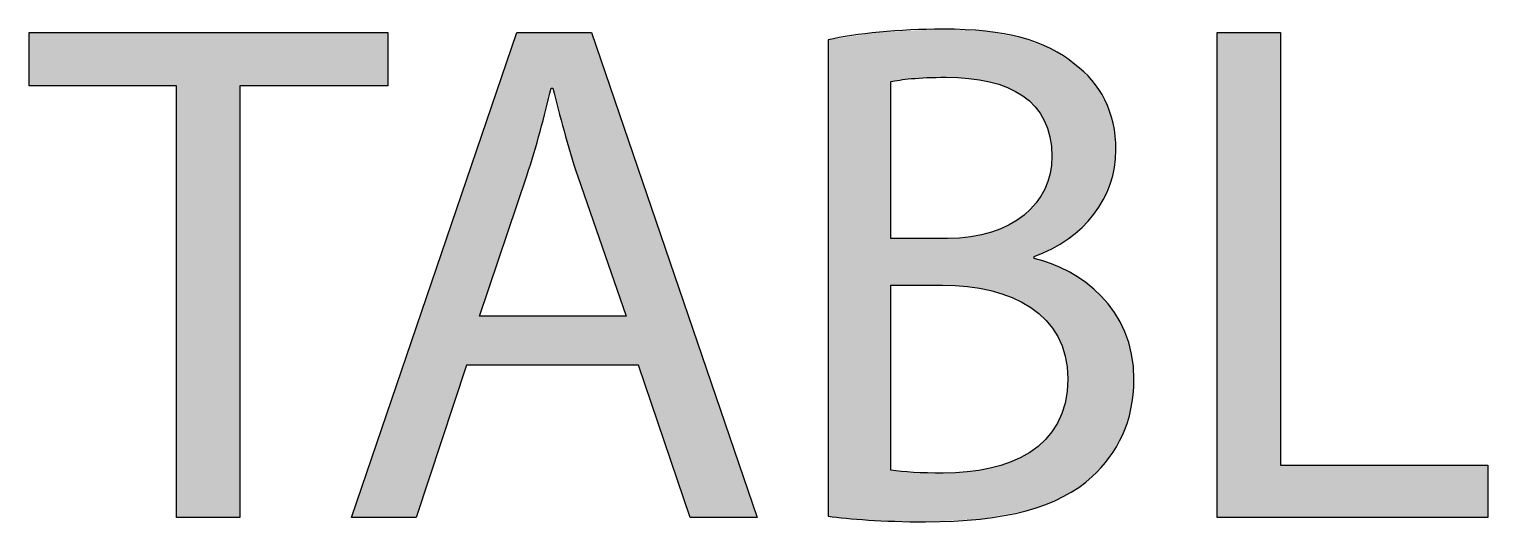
# Model space of a CAD drawing. Extents: x 0 to 360, y -268 to 0.
# Drawn here: x 325.34 to 331.42, y -203.64 to -201.58 of the extents above; entities that cross this region are included whole.
import ezdxf

# ---------------------------------------------------------------- set-up
doc = ezdxf.new("R2010")
doc.units = 0
doc.layers.add('LAYER_1', color=7, linetype='CONTINUOUS')

# ---------------------------------------------------------------- blocks, each defined once
blk = doc.blocks.new('*U237')
at = {"layer": 'LAYER_1', "color": 250}
for points in [[(325.3434, -201.8213), (325.3434, -201.5994), (325.9581, -201.8213)], [(325.9581, -201.8213), (325.3434, -201.5994), (325.9581, -201.5994)], [(326.2219, -201.8213), (326.2219, -201.5994), (326.8393, -201.8213)], [(326.8393, -201.8213), (326.2219, -201.5994), (326.8393, -201.5994)]]:
    blk.add_solid(points, dxfattribs=at)
at = {"layer": 'LAYER_1', "color": 250, "extrusion": (0, 0, -1)}
for points in [[(-325.9581, -203.6203), (-325.9581, -201.5994), (-326.2219, -203.6203)], [(-326.2219, -203.6203), (-325.9581, -201.5994), (-326.2219, -201.5994)]]:
    blk.add_solid(points, dxfattribs=at)
blk = doc.blocks.new('*U238')
at = {"layer": 'LAYER_1', "color": 250}
for points in [[(327.3767, -202.3184), (327.2203, -202.0577), (327.3767, -201.5994)], [(327.5263, -201.8302), (327.5263, -201.5994), (327.5732, -202.0092)], [(327.5732, -202.0092), (327.5732, -201.5994), (327.631, -202.1995)], [(327.631, -202.1995), (327.631, -201.5994), (327.6882, -202.3648)], [(327.6882, -202.3648), (327.6882, -201.5994), (327.8322, -202.7811)], [(327.2203, -202.985), (327.1666, -202.2152), (327.2203, -202.0577)], [(327.8832, -202.985), (327.8832, -202.1707), (328.0988, -203.6203)], [(327.1666, -202.985), (326.9564, -202.8309), (327.1666, -202.2152)], [(326.9564, -203.6203), (326.687, -203.6203), (326.9564, -202.8309)]]:
    blk.add_solid(points, dxfattribs=at)
at = {"layer": 'LAYER_1', "color": 250, "extrusion": (0, 0, -1)}
for points in [[(-327.3767, -202.3184), (-327.3767, -201.5994), (-327.4181, -202.1961)], [(-327.4181, -202.1961), (-327.3767, -201.5994), (-327.4181, -201.5994)], [(-327.4181, -202.1961), (-327.4181, -201.5994), (-327.4737, -202.0111)], [(-327.4737, -202.0111), (-327.4181, -201.5994), (-327.4737, -201.5994)], [(-327.4737, -202.0111), (-327.4737, -201.5994), (-327.5201, -201.8302)], [(-327.5201, -201.8302), (-327.4737, -201.5994), (-327.5201, -201.5994)], [(-327.5201, -201.8302), (-327.5201, -201.5994), (-327.5263, -201.8302)], [(-327.5263, -201.8302), (-327.5201, -201.5994), (-327.5263, -201.5994)], [(-327.5732, -202.0092), (-327.5263, -201.5994), (-327.5732, -201.5994)], [(-327.631, -202.1995), (-327.5732, -201.5994), (-327.631, -201.5994)], [(-327.6882, -202.3648), (-327.631, -201.5994), (-327.6882, -201.5994)], [(-327.8322, -202.7811), (-327.6882, -201.5994), (-327.8322, -202.0214)], [(-327.2203, -202.7811), (-327.2203, -202.0577), (-327.3767, -202.3184)], [(-327.8322, -202.985), (-327.8322, -202.0214), (-327.8832, -202.985)], [(-327.8832, -202.985), (-327.8322, -202.0214), (-327.8832, -202.1707)], [(-328.0988, -203.6203), (-327.8832, -202.1707), (-328.0988, -202.8027)], [(-327.1666, -202.985), (-327.1666, -202.2152), (-327.2203, -202.985)], [(-327.2203, -202.985), (-327.2203, -202.7811), (-327.3767, -202.985)], [(-327.3767, -202.985), (-327.2203, -202.7811), (-327.3767, -202.7811)], [(-327.3767, -202.985), (-327.3767, -202.7811), (-327.4181, -202.985)], [(-327.4181, -202.985), (-327.3767, -202.7811), (-327.4181, -202.7811)], [(-327.4181, -202.985), (-327.4181, -202.7811), (-327.4737, -202.985)], [(-327.4737, -202.985), (-327.4181, -202.7811), (-327.4737, -202.7811)], [(-327.4737, -202.985), (-327.4737, -202.7811), (-327.5201, -202.985)], [(-327.5201, -202.985), (-327.4737, -202.7811), (-327.5201, -202.7811)], [(-327.5201, -202.985), (-327.5201, -202.7811), (-327.5263, -202.985)], [(-327.5263, -202.985), (-327.5201, -202.7811), (-327.5263, -202.7811)], [(-327.5263, -202.985), (-327.5263, -202.7811), (-327.5732, -202.985)], [(-327.5732, -202.985), (-327.5263, -202.7811), (-327.5732, -202.7811)], [(-327.5732, -202.985), (-327.5732, -202.7811), (-327.631, -202.985)], [(-327.631, -202.985), (-327.5732, -202.7811), (-327.631, -202.7811)], [(-327.631, -202.985), (-327.631, -202.7811), (-327.6882, -202.985)], [(-327.6882, -202.985), (-327.631, -202.7811), (-327.6882, -202.7811)], [(-327.6882, -202.985), (-327.6882, -202.7811), (-327.8322, -202.985)], [(-327.8322, -202.985), (-327.6882, -202.7811), (-327.8322, -202.7811)], [(-328.0988, -203.6203), (-328.0988, -202.8027), (-328.3779, -203.6203)], [(-326.9564, -203.6203), (-326.9564, -202.8309), (-327.1666, -202.985)]]:
    blk.add_solid(points, dxfattribs=at)
blk = doc.blocks.new('*U239')
at = {"layer": 'LAYER_1', "color": 250}
for points in [[(329.0222, -201.791), (328.936, -201.595), (329.0222, -201.591)], [(329.0305, -201.7905), (329.0222, -201.591), (329.0305, -201.5906)], [(329.08, -201.7874), (329.0305, -201.5906), (329.08, -201.5883)], [(329.0861, -201.787), (329.08, -201.5883), (329.0861, -201.588)], [(329.1517, -201.7857), (329.0861, -201.588), (329.1517, -201.5849)], [(329.1668, -201.7854), (329.1668, -201.5857), (329.1723, -201.7857)], [(329.1723, -201.7857), (329.1723, -201.5859), (329.2222, -201.7881)], [(329.2222, -201.7881), (329.2222, -201.5883), (329.2543, -201.7897)], [(329.2543, -201.7897), (329.2543, -201.5899), (329.2558, -201.7897)], [(329.2558, -201.7897), (329.2558, -201.5899), (329.2615, -201.79)], [(329.2615, -201.79), (329.2615, -201.5902), (329.2693, -201.7911)], [(329.2693, -201.7911), (329.2693, -201.5906), (329.3054, -201.7958)], [(329.3054, -201.7958), (329.3054, -201.5923), (329.3055, -201.7958)], [(329.3055, -201.7958), (329.3055, -201.5923), (329.3082, -201.7964)], [(329.3082, -201.7964), (329.3082, -201.5924), (329.3138, -201.7975)], [(329.3138, -201.7975), (329.3138, -201.5927), (329.3307, -201.8008)], [(329.3307, -201.8008), (329.3307, -201.5935), (329.3469, -201.8041)], [(328.8423, -203.6309), (328.6749, -201.6297), (328.8423, -201.6043)], [(328.6749, -203.6148), (328.6749, -201.6297), (328.8423, -203.6309)], [(328.8885, -203.6323), (328.8423, -201.6043), (328.8885, -201.5973)], [(328.8423, -203.6309), (328.8423, -201.6043), (328.8885, -203.6323)], [(328.936, -203.6338), (328.8885, -201.5973), (328.936, -201.595)], [(328.8885, -203.6323), (328.8885, -201.5973), (328.936, -203.6338)], [(329.3469, -201.8041), (329.3469, -201.5964), (329.3494, -201.8048)], [(329.3494, -201.8048), (329.3494, -201.5969), (329.3532, -201.8058)], [(329.3532, -201.8058), (329.3532, -201.5975), (329.3554, -201.8064)], [(329.3554, -201.8064), (329.3554, -201.5979), (329.3859, -201.8148)], [(329.3859, -201.8148), (329.3859, -201.6034), (329.3941, -201.8178)], [(329.3941, -201.8178), (329.3941, -201.6049), (329.3944, -201.8179)], [(329.3944, -201.8179), (329.3944, -201.6049), (329.3987, -201.8195)], [(329.3987, -201.8195), (329.3987, -201.6057), (329.4221, -201.8281)], [(329.4221, -201.8281), (329.4221, -201.6099), (329.4298, -201.8318)], [(329.4298, -201.8318), (329.4298, -201.6112), (329.4373, -201.8353)], [(329.4373, -201.8353), (329.4373, -201.6126), (329.4417, -201.8375)], [(329.4417, -201.8375), (329.4417, -201.6134), (329.4555, -201.844)], [(329.4555, -201.844), (329.4555, -201.6158), (329.4625, -201.8483)], [(329.4625, -201.8483), (329.4625, -201.6171), (329.4776, -201.8575)], [(329.4776, -201.8575), (329.4776, -201.6198), (329.4793, -201.8586)], [(329.4793, -201.8586), (329.4793, -201.6201), (329.482, -201.8602)], [(329.482, -201.8602), (329.482, -201.6211), (329.4859, -201.8626)], [(329.4859, -201.8626), (329.4859, -201.6225), (329.492, -201.8674)], [(329.492, -201.8674), (329.492, -201.6248), (329.4994, -201.8732)], [(329.4994, -201.8732), (329.4994, -201.6276), (329.5133, -201.884)], [(329.5133, -201.884), (329.5133, -201.6327), (329.5151, -201.8858)], [(329.5151, -201.8858), (329.5151, -201.6334), (329.5184, -201.8891)], [(329.5184, -201.8891), (329.5184, -201.6346), (329.5192, -201.8899)], [(329.5192, -201.8899), (329.5192, -201.6349), (329.5327, -201.9034)], [(329.5327, -201.9034), (329.5327, -201.6399), (329.5374, -201.9081)], [(329.5374, -201.9081), (329.5374, -201.6417), (329.5415, -201.9135)], [(329.5415, -201.9135), (329.5415, -201.6432), (329.5495, -201.9238)], [(329.5495, -201.9238), (329.5495, -201.6462), (329.553, -201.9285)], [(329.553, -201.9285), (329.553, -201.6475), (329.5581, -201.9351)], [(329.5581, -201.9351), (329.5581, -201.6494), (329.5612, -201.9405)], [(329.5612, -201.9405), (329.5612, -201.6506), (329.5754, -201.9651)], [(329.5754, -201.9651), (329.5754, -201.6558), (329.5775, -201.9702)], [(329.5775, -201.9702), (329.5775, -201.6566), (329.5803, -201.9769)], [(329.5803, -201.9769), (329.5803, -201.6577), (329.5815, -201.9798)], [(329.5815, -201.9798), (329.5815, -201.6581), (329.5832, -201.984)], [(329.5832, -201.984), (329.5832, -201.6588), (329.5891, -201.998)], [(329.5891, -201.998), (329.5891, -201.6609), (329.5904, -202.0027)], [(329.5904, -202.0027), (329.5904, -201.6614), (329.599, -202.034)], [(329.599, -202.034), (329.599, -201.6646), (329.5996, -202.038)], [(329.5996, -202.038), (329.5996, -201.6649), (329.602, -202.0535)], [(329.602, -202.0535), (329.602, -201.6657), (329.6051, -202.0732)], [(329.6051, -202.0732), (329.6051, -201.6677), (329.6052, -202.0765)], [(329.6052, -202.0765), (329.6052, -201.6678), (329.6056, -202.0843)], [(329.6056, -202.0843), (329.6056, -201.6681), (329.6071, -202.1155)], [(329.6071, -202.5), (329.6056, -202.1442), (329.6071, -202.1155)], [(329.599, -202.5035), (329.5904, -202.2194), (329.599, -202.1883)], [(329.5996, -202.5033), (329.599, -202.1883), (329.5996, -202.1862)], [(329.602, -202.5022), (329.5996, -202.1862), (329.602, -202.1712)], [(329.6051, -202.5009), (329.602, -202.1712), (329.6051, -202.1524)], [(329.6052, -202.5008), (329.6051, -202.1524), (329.6052, -202.1515)], [(329.6056, -202.5007), (329.6052, -202.1515), (329.6056, -202.1442)], [(329.5754, -202.5138), (329.5612, -202.2812), (329.5754, -202.255)], [(329.5775, -202.5128), (329.5754, -202.255), (329.5775, -202.2511)], [(329.5803, -202.5116), (329.5775, -202.2511), (329.5803, -202.2443)], [(329.5815, -202.5111), (329.5803, -202.2443), (329.5815, -202.2413)], [(329.5832, -202.5104), (329.5815, -202.2413), (329.5832, -202.237)], [(329.5891, -202.5078), (329.5832, -202.237), (329.5891, -202.2226)], [(329.5904, -202.5073), (329.5891, -202.2226), (329.5904, -202.2194)], [(329.5327, -202.755), (329.5192, -202.3346), (329.5327, -202.3193)], [(329.5374, -202.5303), (329.5327, -202.3193), (329.5374, -202.314)], [(329.5415, -202.5285), (329.5374, -202.314), (329.5415, -202.3093)], [(329.5495, -202.5251), (329.5415, -202.3093), (329.5495, -202.2979)], [(329.553, -202.5235), (329.5495, -202.2979), (329.553, -202.2929)], [(329.5581, -202.5213), (329.553, -202.2929), (329.5581, -202.2855)], [(329.5612, -202.5199), (329.5581, -202.2855), (329.5612, -202.2812)], [(329.4625, -202.7135), (329.4555, -202.3853), (329.4625, -202.3812)], [(329.4776, -202.7207), (329.4625, -202.3812), (329.4776, -202.3701)], [(329.4625, -202.7135), (329.4625, -202.3812), (329.4776, -202.7207)], [(329.4793, -202.7214), (329.4776, -202.3701), (329.4793, -202.3689)], [(329.4776, -202.7207), (329.4776, -202.3701), (329.4793, -202.7214)], [(329.482, -202.7227), (329.4793, -202.3689), (329.482, -202.3669)], [(329.4793, -202.7214), (329.4793, -202.3689), (329.482, -202.7227)], [(329.4859, -202.7251), (329.482, -202.3669), (329.4859, -202.364)], [(329.482, -202.7227), (329.482, -202.3669), (329.4859, -202.7251)], [(329.492, -202.7287), (329.4859, -202.364), (329.492, -202.3595)], [(329.4859, -202.7251), (329.4859, -202.364), (329.492, -202.7287)], [(329.4994, -202.7331), (329.492, -202.3595), (329.4994, -202.3527)], [(329.492, -202.7287), (329.492, -202.3595), (329.4994, -202.7331)], [(329.5133, -202.7414), (329.4994, -202.3527), (329.5133, -202.3401)], [(329.4994, -202.7331), (329.4994, -202.3527), (329.5133, -202.7414)], [(329.5151, -202.7425), (329.5133, -202.3401), (329.5151, -202.3385)], [(329.5133, -202.7414), (329.5133, -202.3401), (329.5151, -202.7425)], [(329.5184, -202.7444), (329.5151, -202.3385), (329.5184, -202.3355)], [(329.5151, -202.7425), (329.5151, -202.3385), (329.5184, -202.7444)], [(329.5192, -202.7449), (329.5184, -202.3355), (329.5192, -202.3346)], [(329.5184, -202.7444), (329.5184, -202.3355), (329.5192, -202.7449)], [(329.5192, -202.7449), (329.5192, -202.3346), (329.5327, -202.755)], [(329.3054, -202.6648), (329.2693, -202.4506), (329.3054, -202.4439)], [(329.3054, -202.6648), (329.3054, -202.4439), (329.3055, -202.6648)], [(329.3055, -202.6648), (329.3054, -202.4439), (329.3055, -202.4439)], [(329.3082, -202.6654), (329.3055, -202.4439), (329.3082, -202.4434)], [(329.3055, -202.6648), (329.3055, -202.4439), (329.3082, -202.6654)], [(329.3138, -202.6666), (329.3082, -202.4434), (329.3138, -202.4424)], [(329.3082, -202.6654), (329.3082, -202.4434), (329.3138, -202.6666)], [(329.3307, -202.6701), (329.3138, -202.4424), (329.3307, -202.4379)], [(329.3138, -202.6666), (329.3138, -202.4424), (329.3307, -202.6701)], [(329.3469, -202.6735), (329.3307, -202.4379), (329.3469, -202.4335)], [(329.3307, -202.6701), (329.3307, -202.4379), (329.3469, -202.6735)], [(329.3494, -202.674), (329.3469, -202.4335), (329.3494, -202.4329)], [(329.3469, -202.6735), (329.3469, -202.4335), (329.3494, -202.674)], [(329.3532, -202.6748), (329.3494, -202.4329), (329.3532, -202.4318)], [(329.3494, -202.674), (329.3494, -202.4329), (329.3532, -202.6748)], [(329.3554, -202.6754), (329.3532, -202.4318), (329.3554, -202.4313)], [(329.3532, -202.6748), (329.3532, -202.4318), (329.3554, -202.6754)], [(329.3859, -202.6841), (329.3554, -202.4313), (329.3859, -202.4202)], [(329.3554, -202.6754), (329.3554, -202.4313), (329.3859, -202.6841)], [(329.3941, -202.6864), (329.3859, -202.4202), (329.3941, -202.4172)], [(329.3859, -202.6841), (329.3859, -202.4202), (329.3941, -202.6864)], [(329.3944, -202.6865), (329.3941, -202.4172), (329.3944, -202.4171)], [(329.3941, -202.6864), (329.3941, -202.4172), (329.3944, -202.6865)], [(329.3987, -202.6877), (329.3944, -202.4171), (329.3987, -202.4151)], [(329.3944, -202.6865), (329.3944, -202.4171), (329.3987, -202.6877)], [(329.4221, -202.6964), (329.3987, -202.4151), (329.4221, -202.4041)], [(329.3987, -202.6877), (329.3987, -202.4151), (329.4221, -202.6964)], [(329.4298, -202.6992), (329.4221, -202.4041), (329.4298, -202.4005)], [(329.4221, -202.6964), (329.4221, -202.4041), (329.4298, -202.6992)], [(329.4373, -202.702), (329.4298, -202.4005), (329.4373, -202.3961)], [(329.4298, -202.6992), (329.4298, -202.4005), (329.4373, -202.702)], [(329.4417, -202.7037), (329.4373, -202.3961), (329.4417, -202.3935)], [(329.4373, -202.702), (329.4373, -202.3961), (329.4417, -202.7037)], [(329.4555, -202.7102), (329.4417, -202.3935), (329.4555, -202.3853)], [(329.4417, -202.7037), (329.4417, -202.3935), (329.4555, -202.7102)], [(329.4555, -202.7102), (329.4555, -202.3853), (329.4625, -202.7135)], [(329.1517, -202.6522), (329.1517, -202.4572), (329.1544, -202.6524)], [(329.1544, -202.6524), (329.1544, -202.4572), (329.1668, -202.653)], [(329.1668, -202.653), (329.1668, -202.4572), (329.1723, -202.6533)], [(329.2222, -202.656), (329.1723, -202.4572), (329.2222, -202.4555)], [(329.1723, -202.6533), (329.1723, -202.4572), (329.2222, -202.656)], [(329.2543, -202.6577), (329.2222, -202.4555), (329.2543, -202.4521)], [(329.2222, -202.656), (329.2222, -202.4555), (329.2543, -202.6577)], [(329.2558, -202.6578), (329.2543, -202.4521), (329.2558, -202.452)], [(329.2543, -202.6577), (329.2543, -202.4521), (329.2558, -202.6578)], [(329.2615, -202.6586), (329.2558, -202.452), (329.2615, -202.4514)], [(329.2558, -202.6578), (329.2558, -202.452), (329.2615, -202.6586)], [(329.2693, -202.6597), (329.2615, -202.4514), (329.2693, -202.4506)], [(329.2615, -202.6586), (329.2615, -202.4514), (329.2693, -202.6597)], [(329.2693, -202.6597), (329.2693, -202.4506), (329.3054, -202.6648)], [(329.5327, -202.755), (329.5327, -202.5413), (329.5374, -202.7586)], [(329.5374, -202.7586), (329.5374, -202.5427), (329.5415, -202.7616)], [(329.5415, -202.7616), (329.5415, -202.544), (329.5495, -202.7676)], [(329.5495, -202.7676), (329.5495, -202.5464), (329.553, -202.7703)], [(329.553, -202.7703), (329.553, -202.5475), (329.5581, -202.7751)], [(329.5581, -202.7751), (329.5581, -202.549), (329.5612, -202.7781)], [(329.5612, -202.7781), (329.5612, -202.55), (329.5754, -202.7915)], [(329.5754, -202.7915), (329.5754, -202.5543), (329.5775, -202.7935)], [(329.5775, -202.7935), (329.5775, -202.555), (329.5803, -202.7961)], [(329.5803, -202.7961), (329.5803, -202.5558), (329.5815, -202.7973)], [(329.5815, -202.7973), (329.5815, -202.5562), (329.5832, -202.7989)], [(329.5832, -202.7989), (329.5832, -202.5567), (329.5891, -202.806)], [(329.5891, -202.806), (329.5891, -202.5585), (329.5904, -202.8075)], [(329.5904, -202.8075), (329.5904, -202.5589), (329.599, -202.818)], [(329.599, -202.818), (329.599, -202.5615), (329.5996, -202.8188)], [(329.5996, -202.8188), (329.5996, -202.5617), (329.602, -202.8217)], [(329.602, -202.8217), (329.602, -202.5624), (329.6051, -202.8254)], [(329.6051, -202.8254), (329.6051, -202.5633), (329.6052, -202.8256)], [(329.6052, -202.8256), (329.6052, -202.5634), (329.6056, -202.826)], [(329.6056, -202.826), (329.6056, -202.5635), (329.6071, -202.8278)], [(329.6071, -202.8278), (329.6071, -202.5642), (329.6073, -202.8281)], [(329.6073, -202.8281), (329.6073, -202.5643), (329.6075, -202.8283)], [(329.6075, -202.8283), (329.6075, -202.5644), (329.6096, -202.8309)], [(329.6096, -202.8309), (329.6096, -202.5653), (329.6302, -202.8636)], [(329.6302, -202.8636), (329.6302, -202.5747), (329.6318, -202.8662)], [(329.6318, -202.8662), (329.6318, -202.5754), (329.6485, -202.9028)], [(329.6485, -202.9028), (329.6485, -202.583), (329.6495, -202.9049)], [(329.6495, -202.9049), (329.6495, -202.5835), (329.6548, -202.922)], [(329.6548, -202.922), (329.6548, -202.5859), (329.662, -202.9456)], [(329.662, -202.9456), (329.662, -202.5892), (329.6625, -202.9471)], [(329.6625, -202.9471), (329.6625, -202.5894), (329.6704, -202.9921)], [(329.6704, -202.9921), (329.6704, -202.593), (329.6705, -202.9929)], [(329.6705, -202.9929), (329.6705, -202.593), (329.6732, -203.0422)], [(329.6732, -203.5222), (329.6705, -203.0926), (329.6732, -203.0422)], [(329.6704, -203.5239), (329.6625, -203.1406), (329.6704, -203.095)], [(329.6705, -203.5238), (329.6704, -203.095), (329.6705, -203.0926)], [(329.6548, -203.5333), (329.6495, -203.1842), (329.6548, -203.167)], [(329.662, -203.5289), (329.6548, -203.167), (329.662, -203.1434)], [(329.6625, -203.5286), (329.662, -203.1434), (329.6625, -203.1406)], [(329.6302, -203.5442), (329.6096, -203.2598), (329.6302, -203.2274)], [(329.6318, -203.5435), (329.6302, -203.2274), (329.6318, -203.2239)], [(329.6485, -203.5361), (329.6318, -203.2239), (329.6485, -203.1875)], [(329.6495, -203.5356), (329.6485, -203.1875), (329.6495, -203.1842)], [(329.5803, -203.5662), (329.5775, -203.298), (329.5803, -203.2955)], [(329.5815, -203.5658), (329.5803, -203.2955), (329.5815, -203.294)], [(329.5832, -203.565), (329.5815, -203.294), (329.5832, -203.292)], [(329.5891, -203.5624), (329.5832, -203.292), (329.5891, -203.285)], [(329.5904, -203.5619), (329.5891, -203.285), (329.5904, -203.2835)], [(329.599, -203.558), (329.5904, -203.2835), (329.599, -203.2732)], [(329.5996, -203.5578), (329.599, -203.2732), (329.5996, -203.2725)], [(329.602, -203.5567), (329.5996, -203.2725), (329.602, -203.2697)], [(329.6051, -203.5553), (329.602, -203.2697), (329.6051, -203.2661)], [(329.6052, -203.5553), (329.6051, -203.2661), (329.6052, -203.2659)], [(329.6056, -203.5551), (329.6052, -203.2659), (329.6056, -203.2654)], [(329.6071, -203.5544), (329.6056, -203.2654), (329.6071, -203.2636)], [(329.6073, -203.5543), (329.6071, -203.2636), (329.6073, -203.2634)], [(329.6075, -203.5543), (329.6073, -203.2634), (329.6075, -203.2631)], [(329.6096, -203.5533), (329.6075, -203.2631), (329.6096, -203.2598)], [(329.4994, -203.5921), (329.492, -203.3618), (329.4994, -203.3576)], [(329.5133, -203.5877), (329.4994, -203.3576), (329.5133, -203.3497)], [(329.5151, -203.5871), (329.5133, -203.3497), (329.5151, -203.3487)], [(329.5184, -203.5861), (329.5151, -203.3487), (329.5184, -203.3463)], [(329.5192, -203.5858), (329.5184, -203.3463), (329.5192, -203.3457)], [(329.5327, -203.5815), (329.5192, -203.3457), (329.5327, -203.336)], [(329.5374, -203.58), (329.5327, -203.336), (329.5374, -203.3326)], [(329.5415, -203.5786), (329.5374, -203.3326), (329.5415, -203.3296)], [(329.5495, -203.5761), (329.5415, -203.3296), (329.5495, -203.3239)], [(329.553, -203.5749), (329.5495, -203.3239), (329.553, -203.3206)], [(329.5581, -203.5733), (329.553, -203.3206), (329.5581, -203.3159)], [(329.5612, -203.5723), (329.5581, -203.3159), (329.5612, -203.313)], [(329.5754, -203.5677), (329.5612, -203.313), (329.5754, -203.3)], [(329.5775, -203.5671), (329.5754, -203.3), (329.5775, -203.298)], [(329.3307, -203.6228), (329.3138, -203.4206), (329.3307, -203.4179)], [(329.3469, -203.6198), (329.3307, -203.4179), (329.3469, -203.4153)], [(329.3494, -203.6194), (329.3469, -203.4153), (329.3494, -203.4149)], [(329.3532, -203.6187), (329.3494, -203.4149), (329.3532, -203.4139)], [(329.3554, -203.6183), (329.3532, -203.4139), (329.3554, -203.4133)], [(329.3859, -203.6127), (329.3554, -203.4133), (329.3859, -203.4052)], [(329.3941, -203.6113), (329.3859, -203.4052), (329.3941, -203.4031)], [(329.3944, -203.6112), (329.3941, -203.4031), (329.3944, -203.403)], [(329.3987, -203.6104), (329.3944, -203.403), (329.3987, -203.4015)], [(329.4221, -203.6062), (329.3987, -203.4015), (329.4221, -203.3934)], [(329.4298, -203.6048), (329.4221, -203.3934), (329.4298, -203.3907)], [(329.4373, -203.6034), (329.4298, -203.3907), (329.4373, -203.3881)], [(329.4417, -203.6026), (329.4373, -203.3881), (329.4417, -203.3861)], [(329.4555, -203.6001), (329.4417, -203.3861), (329.4555, -203.3799)], [(329.4625, -203.5988), (329.4555, -203.3799), (329.4625, -203.3768)], [(329.4776, -203.5961), (329.4625, -203.3768), (329.4776, -203.37)], [(329.4793, -203.5958), (329.4776, -203.37), (329.4793, -203.3691)], [(329.482, -203.5953), (329.4793, -203.3691), (329.482, -203.3675)], [(329.4859, -203.5946), (329.482, -203.3675), (329.4859, -203.3653)], [(329.492, -203.5935), (329.4859, -203.3653), (329.492, -203.3618)], [(328.936, -203.6338), (328.936, -203.4226), (329.0222, -203.6364)], [(329.0222, -203.6364), (329.0222, -203.4313), (329.0305, -203.6367)], [(329.0305, -203.6367), (329.0305, -203.4321), (329.08, -203.6382)], [(329.1668, -203.6339), (329.1544, -203.435), (329.1668, -203.4344)], [(329.1723, -203.6336), (329.1668, -203.4344), (329.1723, -203.4341)], [(329.2222, -203.6311), (329.1723, -203.4341), (329.2222, -203.4317)], [(329.2543, -203.6295), (329.2222, -203.4317), (329.2543, -203.4301)], [(329.2558, -203.6295), (329.2543, -203.4301), (329.2558, -203.4299)], [(329.2615, -203.6292), (329.2558, -203.4299), (329.2615, -203.429)], [(329.2693, -203.6288), (329.2615, -203.429), (329.2693, -203.4277)], [(329.3054, -203.627), (329.2693, -203.4277), (329.3054, -203.4219)], [(329.3055, -203.627), (329.3054, -203.4219), (329.3055, -203.4219)], [(329.3082, -203.6268), (329.3055, -203.4219), (329.3082, -203.4215)], [(329.3138, -203.6258), (329.3082, -203.4215), (329.3138, -203.4206)]]:
    blk.add_solid(points, dxfattribs=at)
at = {"layer": 'LAYER_1', "color": 250, "extrusion": (0, 0, -1)}
for points in [[(-329.0222, -201.791), (-329.0222, -201.591), (-329.0305, -201.7905)], [(-329.0305, -201.7905), (-329.0305, -201.5906), (-329.08, -201.7874)], [(-329.08, -201.7874), (-329.08, -201.5883), (-329.0861, -201.787)], [(-329.0861, -201.787), (-329.0861, -201.588), (-329.1517, -201.7857)], [(-329.1517, -201.7857), (-329.1517, -201.5849), (-329.1544, -201.7857)], [(-329.1544, -201.7857), (-329.1517, -201.5849), (-329.1544, -201.5851)], [(-329.1544, -201.7857), (-329.1544, -201.5851), (-329.1668, -201.7854)], [(-329.1668, -201.7854), (-329.1544, -201.5851), (-329.1668, -201.5857)], [(-329.1723, -201.7857), (-329.1668, -201.5857), (-329.1723, -201.5859)], [(-329.2222, -201.7881), (-329.1723, -201.5859), (-329.2222, -201.5883)], [(-329.2543, -201.7897), (-329.2222, -201.5883), (-329.2543, -201.5899)], [(-329.2558, -201.7897), (-329.2543, -201.5899), (-329.2558, -201.5899)], [(-329.2615, -201.79), (-329.2558, -201.5899), (-329.2615, -201.5902)], [(-329.2693, -201.7911), (-329.2615, -201.5902), (-329.2693, -201.5906)], [(-329.3054, -201.7958), (-329.2693, -201.5906), (-329.3054, -201.5923)], [(-329.3055, -201.7958), (-329.3054, -201.5923), (-329.3055, -201.5923)], [(-329.3082, -201.7964), (-329.3055, -201.5923), (-329.3082, -201.5924)], [(-329.3138, -201.7975), (-329.3082, -201.5924), (-329.3138, -201.5927)], [(-329.3307, -201.8008), (-329.3138, -201.5927), (-329.3307, -201.5935)], [(-329.3469, -201.8041), (-329.3307, -201.5935), (-329.3469, -201.5964)], [(-328.936, -201.8034), (-328.936, -201.595), (-329.0222, -201.791)], [(-329.3494, -201.8048), (-329.3469, -201.5964), (-329.3494, -201.5969)], [(-329.3532, -201.8058), (-329.3494, -201.5969), (-329.3532, -201.5975)], [(-329.3554, -201.8064), (-329.3532, -201.5975), (-329.3554, -201.5979)], [(-329.3859, -201.8148), (-329.3554, -201.5979), (-329.3859, -201.6034)], [(-329.3941, -201.8178), (-329.3859, -201.6034), (-329.3941, -201.6049)], [(-329.3944, -201.8179), (-329.3941, -201.6049), (-329.3944, -201.6049)], [(-329.3987, -201.8195), (-329.3944, -201.6049), (-329.3987, -201.6057)], [(-329.4221, -201.8281), (-329.3987, -201.6057), (-329.4221, -201.6099)], [(-329.4298, -201.8318), (-329.4221, -201.6099), (-329.4298, -201.6112)], [(-329.4373, -201.8353), (-329.4298, -201.6112), (-329.4373, -201.6126)], [(-329.4417, -201.8375), (-329.4373, -201.6126), (-329.4417, -201.6134)], [(-329.4555, -201.844), (-329.4417, -201.6134), (-329.4555, -201.6158)], [(-329.4625, -201.8483), (-329.4555, -201.6158), (-329.4625, -201.6171)], [(-329.4776, -201.8575), (-329.4625, -201.6171), (-329.4776, -201.6198)], [(-329.4793, -201.8586), (-329.4776, -201.6198), (-329.4793, -201.6201)], [(-329.482, -201.8602), (-329.4793, -201.6201), (-329.482, -201.6211)], [(-329.4859, -201.8626), (-329.482, -201.6211), (-329.4859, -201.6225)], [(-329.492, -201.8674), (-329.4859, -201.6225), (-329.492, -201.6248)], [(-329.4994, -201.8732), (-329.492, -201.6248), (-329.4994, -201.6276)], [(-329.5133, -201.884), (-329.4994, -201.6276), (-329.5133, -201.6327)], [(-329.5151, -201.8858), (-329.5133, -201.6327), (-329.5151, -201.6334)], [(-329.5184, -201.8891), (-329.5151, -201.6334), (-329.5184, -201.6346)], [(-329.5192, -201.8899), (-329.5184, -201.6346), (-329.5192, -201.6349)], [(-329.5327, -201.9034), (-329.5192, -201.6349), (-329.5327, -201.6399)], [(-329.5374, -201.9081), (-329.5327, -201.6399), (-329.5374, -201.6417)], [(-329.5415, -201.9135), (-329.5374, -201.6417), (-329.5415, -201.6432)], [(-329.5495, -201.9238), (-329.5415, -201.6432), (-329.5495, -201.6462)], [(-329.553, -201.9285), (-329.5495, -201.6462), (-329.553, -201.6475)], [(-329.5581, -201.9351), (-329.553, -201.6475), (-329.5581, -201.6494)], [(-329.5612, -201.9405), (-329.5581, -201.6494), (-329.5612, -201.6506)], [(-329.5754, -201.9651), (-329.5612, -201.6506), (-329.5754, -201.6558)], [(-329.5775, -201.9702), (-329.5754, -201.6558), (-329.5775, -201.6566)], [(-329.5803, -201.9769), (-329.5775, -201.6566), (-329.5803, -201.6577)], [(-329.5815, -201.9798), (-329.5803, -201.6577), (-329.5815, -201.6581)], [(-329.5832, -201.984), (-329.5815, -201.6581), (-329.5832, -201.6588)], [(-329.5891, -201.998), (-329.5832, -201.6588), (-329.5891, -201.6609)], [(-329.5904, -202.0027), (-329.5891, -201.6609), (-329.5904, -201.6614)], [(-329.599, -202.034), (-329.5904, -201.6614), (-329.599, -201.6646)], [(-329.5996, -202.038), (-329.599, -201.6646), (-329.5996, -201.6649)], [(-329.602, -202.0535), (-329.5996, -201.6649), (-329.602, -201.6657)], [(-329.6051, -202.0732), (-329.602, -201.6657), (-329.6051, -201.6677)], [(-329.6052, -202.0765), (-329.6051, -201.6677), (-329.6052, -201.6678)], [(-329.6056, -202.0843), (-329.6052, -201.6678), (-329.6056, -201.6681)], [(-329.6071, -202.1155), (-329.6056, -201.6681), (-329.6071, -201.669)], [(-329.6071, -202.5), (-329.6071, -201.669), (-329.6073, -202.4999)], [(-329.6073, -202.4999), (-329.6071, -201.669), (-329.6073, -201.6692)], [(-329.6073, -202.4999), (-329.6073, -201.6692), (-329.6075, -202.4998)], [(-329.6075, -202.4998), (-329.6073, -201.6692), (-329.6075, -201.6693)], [(-329.6075, -202.4998), (-329.6075, -201.6693), (-329.6096, -202.4986)], [(-329.6096, -202.4986), (-329.6075, -201.6693), (-329.6096, -201.6707)], [(-329.6096, -202.4986), (-329.6096, -201.6707), (-329.6302, -202.4861)], [(-329.6302, -202.4861), (-329.6096, -201.6707), (-329.6302, -201.684)], [(-329.6302, -202.4861), (-329.6302, -201.684), (-329.6318, -202.4851)], [(-329.6318, -202.4851), (-329.6302, -201.684), (-329.6318, -201.6851)], [(-329.6318, -202.4851), (-329.6318, -201.6851), (-329.6485, -202.4749)], [(-329.6485, -202.4749), (-329.6318, -201.6851), (-329.6485, -201.6959)], [(-329.6485, -202.4749), (-329.6485, -201.6959), (-329.6495, -202.4743)], [(-329.6495, -202.4743), (-329.6485, -201.6959), (-329.6495, -201.6966)], [(-329.6495, -202.4743), (-329.6495, -201.6966), (-329.6548, -202.4711)], [(-329.6548, -202.4711), (-329.6495, -201.6966), (-329.6548, -201.7)], [(-329.6548, -202.4711), (-329.6548, -201.7), (-329.662, -202.4667)], [(-329.662, -202.4667), (-329.6548, -201.7), (-329.662, -201.7047)], [(-329.662, -202.4667), (-329.662, -201.7047), (-329.6625, -202.4664)], [(-329.6625, -202.4664), (-329.662, -201.7047), (-329.6625, -201.705)], [(-329.6625, -202.4664), (-329.6625, -201.705), (-329.6704, -202.4616)], [(-329.6704, -202.4616), (-329.6625, -201.705), (-329.6704, -201.7102)], [(-329.6704, -202.4616), (-329.6704, -201.7102), (-329.6705, -202.4615)], [(-329.6705, -202.4615), (-329.6704, -201.7102), (-329.6705, -201.7102)], [(-329.6705, -202.4615), (-329.6705, -201.7102), (-329.6732, -202.4599)], [(-329.6732, -202.4599), (-329.6705, -201.7102), (-329.6732, -201.712)], [(-329.6732, -202.4599), (-329.6732, -201.712), (-329.6745, -202.4591)], [(-329.6745, -202.4591), (-329.6732, -201.712), (-329.6745, -201.7128)], [(-329.6745, -202.4591), (-329.6745, -201.7128), (-329.6786, -202.4557)], [(-329.6786, -202.4557), (-329.6745, -201.7128), (-329.6786, -201.7155)], [(-329.6786, -202.4557), (-329.6786, -201.7155), (-329.7036, -202.4352)], [(-329.7036, -202.4352), (-329.6786, -201.7155), (-329.7036, -201.7317)], [(-329.7036, -202.4352), (-329.7036, -201.7317), (-329.7193, -202.4222)], [(-329.7193, -202.4222), (-329.7036, -201.7317), (-329.7193, -201.7464)], [(-329.7193, -202.4222), (-329.7193, -201.7464), (-329.7329, -202.4111)], [(-329.7329, -202.4111), (-329.7193, -201.7464), (-329.7329, -201.7591)], [(-329.7329, -202.4111), (-329.7329, -201.7591), (-329.7488, -202.3935)], [(-329.7488, -202.3935), (-329.7329, -201.7591), (-329.7488, -201.7739)], [(-329.7488, -202.3935), (-329.7488, -201.7739), (-329.7744, -202.365)], [(-329.7744, -202.365), (-329.7488, -201.7739), (-329.7744, -201.7979)], [(-329.7744, -202.365), (-329.7744, -201.7979), (-329.7752, -202.3641)], [(-329.7752, -202.3641), (-329.7744, -201.7979), (-329.7752, -201.7991)], [(-329.7752, -202.3641), (-329.7752, -201.7991), (-329.7821, -202.3565)], [(-329.7821, -202.3565), (-329.7752, -201.7991), (-329.7821, -201.8096)], [(-329.7821, -202.3565), (-329.7821, -201.8096), (-329.8129, -202.3093)], [(-329.8129, -202.3093), (-329.7821, -201.8096), (-329.8129, -201.8564)], [(-329.8129, -202.3093), (-329.8129, -201.8564), (-329.8215, -202.2961)], [(-329.8215, -202.2961), (-329.8129, -201.8564), (-329.8215, -201.8694)], [(-329.8215, -202.2961), (-329.8215, -201.8694), (-329.8283, -202.2809)], [(-329.8283, -202.2809), (-329.8215, -201.8694), (-329.8283, -201.8797)], [(-329.8283, -202.2809), (-329.8283, -201.8797), (-329.8466, -202.2395)], [(-329.8466, -202.2395), (-329.8283, -201.8797), (-329.8466, -201.9318)], [(-329.8466, -202.2395), (-329.8466, -201.9318), (-329.8505, -202.2308)], [(-329.8505, -202.2308), (-329.8466, -201.9318), (-329.8505, -201.9427)], [(-329.8505, -202.2308), (-329.8505, -201.9427), (-329.8625, -202.1842)], [(-329.8625, -202.1842), (-329.8505, -201.9427), (-329.8625, -201.9766)], [(-329.8625, -202.1842), (-329.8625, -201.9766), (-329.8682, -202.1621)], [(-329.8682, -202.1621), (-329.8625, -201.9766), (-329.8682, -202.0298)], [(-329.8682, -202.1621), (-329.8682, -202.0298), (-329.8683, -202.1614)], [(-329.8683, -202.1614), (-329.8682, -202.0298), (-329.8683, -202.0316)], [(-329.8683, -202.1614), (-329.8683, -202.0316), (-329.8744, -202.0886)], [(-329.599, -202.5035), (-329.599, -202.1883), (-329.5996, -202.5033)], [(-329.5996, -202.5033), (-329.5996, -202.1862), (-329.602, -202.5022)], [(-329.602, -202.5022), (-329.602, -202.1712), (-329.6051, -202.5009)], [(-329.6051, -202.5009), (-329.6051, -202.1524), (-329.6052, -202.5008)], [(-329.6052, -202.5008), (-329.6052, -202.1515), (-329.6056, -202.5007)], [(-329.6056, -202.5007), (-329.6056, -202.1442), (-329.6071, -202.5)], [(-329.5754, -202.5138), (-329.5754, -202.255), (-329.5775, -202.5128)], [(-329.5775, -202.5128), (-329.5775, -202.2511), (-329.5803, -202.5116)], [(-329.5803, -202.5116), (-329.5803, -202.2443), (-329.5815, -202.5111)], [(-329.5815, -202.5111), (-329.5815, -202.2413), (-329.5832, -202.5104)], [(-329.5832, -202.5104), (-329.5832, -202.237), (-329.5891, -202.5078)], [(-329.5891, -202.5078), (-329.5891, -202.2226), (-329.5904, -202.5073)], [(-329.5904, -202.5073), (-329.5904, -202.2194), (-329.599, -202.5035)], [(-329.5327, -202.5323), (-329.5327, -202.3193), (-329.5374, -202.5303)], [(-329.5374, -202.5303), (-329.5374, -202.314), (-329.5415, -202.5285)], [(-329.5415, -202.5285), (-329.5415, -202.3093), (-329.5495, -202.5251)], [(-329.5495, -202.5251), (-329.5495, -202.2979), (-329.553, -202.5235)], [(-329.553, -202.5235), (-329.553, -202.2929), (-329.5581, -202.5213)], [(-329.5581, -202.5213), (-329.5581, -202.2855), (-329.5612, -202.5199)], [(-329.5612, -202.5199), (-329.5612, -202.2812), (-329.5754, -202.5138)], [(-328.936, -202.6522), (-328.936, -202.4572), (-329.0222, -202.6522)], [(-329.0222, -202.6522), (-328.936, -202.4572), (-329.0222, -202.4572)], [(-329.0222, -202.6522), (-329.0222, -202.4572), (-329.0305, -202.6522)], [(-329.0305, -202.6522), (-329.0222, -202.4572), (-329.0305, -202.4572)], [(-329.0305, -202.6522), (-329.0305, -202.4572), (-329.08, -202.6522)], [(-329.08, -202.6522), (-329.0305, -202.4572), (-329.08, -202.4572)], [(-329.08, -202.6522), (-329.08, -202.4572), (-329.0861, -202.6522)], [(-329.0861, -202.6522), (-329.08, -202.4572), (-329.0861, -202.4572)], [(-329.0861, -202.6522), (-329.0861, -202.4572), (-329.1517, -202.6522)], [(-329.1517, -202.6522), (-329.0861, -202.4572), (-329.1517, -202.4572)], [(-329.1544, -202.6524), (-329.1517, -202.4572), (-329.1544, -202.4572)], [(-329.1668, -202.653), (-329.1544, -202.4572), (-329.1668, -202.4572)], [(-329.1723, -202.6533), (-329.1668, -202.4572), (-329.1723, -202.4572)], [(-329.5374, -202.7586), (-329.5327, -202.5413), (-329.5374, -202.5427)], [(-329.5415, -202.7616), (-329.5374, -202.5427), (-329.5415, -202.544)], [(-329.5495, -202.7676), (-329.5415, -202.544), (-329.5495, -202.5464)], [(-329.553, -202.7703), (-329.5495, -202.5464), (-329.553, -202.5475)], [(-329.5581, -202.7751), (-329.553, -202.5475), (-329.5581, -202.549)], [(-329.5612, -202.7781), (-329.5581, -202.549), (-329.5612, -202.55)], [(-329.5754, -202.7915), (-329.5612, -202.55), (-329.5754, -202.5543)], [(-329.5775, -202.7935), (-329.5754, -202.5543), (-329.5775, -202.555)], [(-329.5803, -202.7961), (-329.5775, -202.555), (-329.5803, -202.5558)], [(-329.5815, -202.7973), (-329.5803, -202.5558), (-329.5815, -202.5562)], [(-329.5832, -202.7989), (-329.5815, -202.5562), (-329.5832, -202.5567)], [(-329.5891, -202.806), (-329.5832, -202.5567), (-329.5891, -202.5585)], [(-329.5904, -202.8075), (-329.5891, -202.5585), (-329.5904, -202.5589)], [(-329.599, -202.818), (-329.5904, -202.5589), (-329.599, -202.5615)], [(-329.5996, -202.8188), (-329.599, -202.5615), (-329.5996, -202.5617)], [(-329.602, -202.8217), (-329.5996, -202.5617), (-329.602, -202.5624)], [(-329.6051, -202.8254), (-329.602, -202.5624), (-329.6051, -202.5633)], [(-329.6052, -202.8256), (-329.6051, -202.5633), (-329.6052, -202.5634)], [(-329.6056, -202.826), (-329.6052, -202.5634), (-329.6056, -202.5635)], [(-329.6071, -202.8278), (-329.6056, -202.5635), (-329.6071, -202.5642)], [(-329.6073, -202.8281), (-329.6071, -202.5642), (-329.6073, -202.5643)], [(-329.6075, -202.8283), (-329.6073, -202.5643), (-329.6075, -202.5644)], [(-329.6096, -202.8309), (-329.6075, -202.5644), (-329.6096, -202.5653)], [(-329.6302, -202.8636), (-329.6096, -202.5653), (-329.6302, -202.5747)], [(-329.6318, -202.8662), (-329.6302, -202.5747), (-329.6318, -202.5754)], [(-329.6485, -202.9028), (-329.6318, -202.5754), (-329.6485, -202.583)], [(-329.6495, -202.9049), (-329.6485, -202.583), (-329.6495, -202.5835)], [(-329.6548, -202.922), (-329.6495, -202.5835), (-329.6548, -202.5859)], [(-329.662, -202.9456), (-329.6548, -202.5859), (-329.662, -202.5892)], [(-329.6625, -202.9471), (-329.662, -202.5892), (-329.6625, -202.5894)], [(-329.6704, -202.9921), (-329.6625, -202.5894), (-329.6704, -202.593)], [(-329.6705, -202.9929), (-329.6704, -202.593), (-329.6705, -202.593)], [(-329.6732, -203.0422), (-329.6705, -202.593), (-329.6732, -202.5943)], [(-329.6732, -203.5222), (-329.6732, -202.5943), (-329.6745, -203.5215)], [(-329.6745, -203.5215), (-329.6732, -202.5943), (-329.6745, -202.5948)], [(-329.6745, -203.5215), (-329.6745, -202.5948), (-329.6786, -203.519)], [(-329.6786, -203.519), (-329.6745, -202.5948), (-329.6786, -202.5967)], [(-329.6786, -203.519), (-329.6786, -202.5967), (-329.7036, -203.504)], [(-329.7036, -203.504), (-329.6786, -202.5967), (-329.7036, -202.6126)], [(-329.7036, -203.504), (-329.7036, -202.6126), (-329.7193, -203.4945)], [(-329.7193, -203.4945), (-329.7036, -202.6126), (-329.7193, -202.6226)], [(-329.7193, -203.4945), (-329.7193, -202.6226), (-329.7329, -203.4836)], [(-329.7329, -203.4836), (-329.7193, -202.6226), (-329.7329, -202.6312)], [(-329.7329, -203.4836), (-329.7329, -202.6312), (-329.7488, -203.4708)], [(-329.7488, -203.4708), (-329.7329, -202.6312), (-329.7488, -202.6413)], [(-329.7488, -203.4708), (-329.7488, -202.6413), (-329.7744, -203.45)], [(-329.7744, -203.45), (-329.7488, -202.6413), (-329.7744, -202.6638)], [(-329.7744, -203.45), (-329.7744, -202.6638), (-329.7752, -203.4494)], [(-329.7752, -203.4494), (-329.7744, -202.6638), (-329.7752, -202.6645)], [(-329.7752, -203.4494), (-329.7752, -202.6645), (-329.7821, -203.4418)], [(-329.7821, -203.4418), (-329.7752, -202.6645), (-329.7821, -202.6705)], [(-329.7821, -203.4418), (-329.7821, -202.6705), (-329.8129, -203.4076)], [(-329.8129, -203.4076), (-329.7821, -202.6705), (-329.8129, -202.6975)], [(-329.8129, -203.4076), (-329.8129, -202.6975), (-329.8215, -203.3981)], [(-329.8215, -203.3981), (-329.8129, -202.6975), (-329.8215, -202.7081)], [(-329.8215, -203.3981), (-329.8215, -202.7081), (-329.8283, -203.3906)], [(-329.8283, -203.3906), (-329.8215, -202.7081), (-329.8283, -202.7165)], [(-329.8283, -203.3906), (-329.8283, -202.7165), (-329.8466, -203.3702)], [(-329.8466, -203.3702), (-329.8283, -202.7165), (-329.8466, -202.7391)], [(-329.8466, -203.3702), (-329.8466, -202.7391), (-329.8505, -203.3637)], [(-329.8505, -203.3637), (-329.8466, -202.7391), (-329.8505, -202.7439)], [(-329.8505, -203.3637), (-329.8505, -202.7439), (-329.8625, -203.3432)], [(-329.8625, -203.3432), (-329.8505, -202.7439), (-329.8625, -202.7587)], [(-329.8625, -203.3432), (-329.8625, -202.7587), (-329.8682, -203.3335)], [(-329.8682, -203.3335), (-329.8625, -202.7587), (-329.8682, -202.7657)], [(-329.8682, -203.3335), (-329.8682, -202.7657), (-329.8683, -203.3332)], [(-329.8683, -203.3332), (-329.8682, -202.7657), (-329.8683, -202.7661)], [(-329.8683, -203.3332), (-329.8683, -202.7661), (-329.8744, -203.3228)], [(-329.8744, -203.3228), (-329.8683, -202.7661), (-329.8744, -202.7774)], [(-329.8744, -203.3228), (-329.8744, -202.7774), (-329.9017, -203.2764)], [(-329.9017, -203.2764), (-329.8744, -202.7774), (-329.9017, -202.8281)], [(-329.9017, -203.2764), (-329.9017, -202.8281), (-329.9113, -203.2467)], [(-329.9113, -203.2467), (-329.9017, -202.8281), (-329.9113, -202.8461)], [(-329.9113, -203.2467), (-329.9113, -202.8461), (-329.937, -203.1679)], [(-329.937, -203.1679), (-329.9113, -202.8461), (-329.937, -202.931)], [(-329.937, -203.1679), (-329.937, -202.931), (-329.9395, -203.1438)], [(-329.9395, -203.1438), (-329.937, -202.931), (-329.9395, -202.9391)], [(-329.9395, -203.1438), (-329.9395, -202.9391), (-329.9495, -203.045)], [(-329.6704, -203.5239), (-329.6704, -203.095), (-329.6705, -203.5238)], [(-329.6705, -203.5238), (-329.6705, -203.0926), (-329.6732, -203.5222)], [(-329.6548, -203.5333), (-329.6548, -203.167), (-329.662, -203.5289)], [(-329.662, -203.5289), (-329.662, -203.1434), (-329.6625, -203.5286)], [(-329.6625, -203.5286), (-329.6625, -203.1406), (-329.6704, -203.5239)], [(-329.6302, -203.5442), (-329.6302, -203.2274), (-329.6318, -203.5435)], [(-329.6318, -203.5435), (-329.6318, -203.2239), (-329.6485, -203.5361)], [(-329.6485, -203.5361), (-329.6485, -203.1875), (-329.6495, -203.5356)], [(-329.6495, -203.5356), (-329.6495, -203.1842), (-329.6548, -203.5333)], [(-329.5803, -203.5662), (-329.5803, -203.2955), (-329.5815, -203.5658)], [(-329.5815, -203.5658), (-329.5815, -203.294), (-329.5832, -203.565)], [(-329.5832, -203.565), (-329.5832, -203.292), (-329.5891, -203.5624)], [(-329.5891, -203.5624), (-329.5891, -203.285), (-329.5904, -203.5619)], [(-329.5904, -203.5619), (-329.5904, -203.2835), (-329.599, -203.558)], [(-329.599, -203.558), (-329.599, -203.2732), (-329.5996, -203.5578)], [(-329.5996, -203.5578), (-329.5996, -203.2725), (-329.602, -203.5567)], [(-329.602, -203.5567), (-329.602, -203.2697), (-329.6051, -203.5553)], [(-329.6051, -203.5553), (-329.6051, -203.2661), (-329.6052, -203.5553)], [(-329.6052, -203.5553), (-329.6052, -203.2659), (-329.6056, -203.5551)], [(-329.6056, -203.5551), (-329.6056, -203.2654), (-329.6071, -203.5544)], [(-329.6071, -203.5544), (-329.6071, -203.2636), (-329.6073, -203.5543)], [(-329.6073, -203.5543), (-329.6073, -203.2634), (-329.6075, -203.5543)], [(-329.6075, -203.5543), (-329.6075, -203.2631), (-329.6096, -203.5533)], [(-329.6096, -203.5533), (-329.6096, -203.2598), (-329.6302, -203.5442)], [(-329.4994, -203.5921), (-329.4994, -203.3576), (-329.5133, -203.5877)], [(-329.5133, -203.5877), (-329.5133, -203.3497), (-329.5151, -203.5871)], [(-329.5151, -203.5871), (-329.5151, -203.3487), (-329.5184, -203.5861)], [(-329.5184, -203.5861), (-329.5184, -203.3463), (-329.5192, -203.5858)], [(-329.5192, -203.5858), (-329.5192, -203.3457), (-329.5327, -203.5815)], [(-329.5327, -203.5815), (-329.5327, -203.336), (-329.5374, -203.58)], [(-329.5374, -203.58), (-329.5374, -203.3326), (-329.5415, -203.5786)], [(-329.5415, -203.5786), (-329.5415, -203.3296), (-329.5495, -203.5761)], [(-329.5495, -203.5761), (-329.5495, -203.3239), (-329.553, -203.5749)], [(-329.553, -203.5749), (-329.553, -203.3206), (-329.5581, -203.5733)], [(-329.5581, -203.5733), (-329.5581, -203.3159), (-329.5612, -203.5723)], [(-329.5612, -203.5723), (-329.5612, -203.313), (-329.5754, -203.5677)], [(-329.5754, -203.5677), (-329.5754, -203.3), (-329.5775, -203.5671)], [(-329.5775, -203.5671), (-329.5775, -203.298), (-329.5803, -203.5662)], [(-329.3307, -203.6228), (-329.3307, -203.4179), (-329.3469, -203.6198)], [(-329.3469, -203.6198), (-329.3469, -203.4153), (-329.3494, -203.6194)], [(-329.3494, -203.6194), (-329.3494, -203.4149), (-329.3532, -203.6187)], [(-329.3532, -203.6187), (-329.3532, -203.4139), (-329.3554, -203.6183)], [(-329.3554, -203.6183), (-329.3554, -203.4133), (-329.3859, -203.6127)], [(-329.3859, -203.6127), (-329.3859, -203.4052), (-329.3941, -203.6113)], [(-329.3941, -203.6113), (-329.3941, -203.4031), (-329.3944, -203.6112)], [(-329.3944, -203.6112), (-329.3944, -203.403), (-329.3987, -203.6104)], [(-329.3987, -203.6104), (-329.3987, -203.4015), (-329.4221, -203.6062)], [(-329.4221, -203.6062), (-329.4221, -203.3934), (-329.4298, -203.6048)], [(-329.4298, -203.6048), (-329.4298, -203.3907), (-329.4373, -203.6034)], [(-329.4373, -203.6034), (-329.4373, -203.3881), (-329.4417, -203.6026)], [(-329.4417, -203.6026), (-329.4417, -203.3861), (-329.4555, -203.6001)], [(-329.4555, -203.6001), (-329.4555, -203.3799), (-329.4625, -203.5988)], [(-329.4625, -203.5988), (-329.4625, -203.3768), (-329.4776, -203.5961)], [(-329.4776, -203.5961), (-329.4776, -203.37), (-329.4793, -203.5958)], [(-329.4793, -203.5958), (-329.4793, -203.3691), (-329.482, -203.5953)], [(-329.482, -203.5953), (-329.482, -203.3675), (-329.4859, -203.5946)], [(-329.4859, -203.5946), (-329.4859, -203.3653), (-329.492, -203.5935)], [(-329.492, -203.5935), (-329.492, -203.3618), (-329.4994, -203.5921)], [(-329.0222, -203.6364), (-328.936, -203.4226), (-329.0222, -203.4313)], [(-329.0305, -203.6367), (-329.0222, -203.4313), (-329.0305, -203.4321)], [(-329.08, -203.6382), (-329.0305, -203.4321), (-329.08, -203.4332)], [(-329.08, -203.6382), (-329.08, -203.4332), (-329.0861, -203.6379)], [(-329.0861, -203.6379), (-329.08, -203.4332), (-329.0861, -203.4334)], [(-329.0861, -203.6379), (-329.0861, -203.4334), (-329.1517, -203.6346)], [(-329.1517, -203.6346), (-329.0861, -203.4334), (-329.1517, -203.4349)], [(-329.1517, -203.6346), (-329.1517, -203.4349), (-329.1544, -203.6345)], [(-329.1544, -203.6345), (-329.1517, -203.4349), (-329.1544, -203.435)], [(-329.1544, -203.6345), (-329.1544, -203.435), (-329.1668, -203.6339)], [(-329.1668, -203.6339), (-329.1668, -203.4344), (-329.1723, -203.6336)], [(-329.1723, -203.6336), (-329.1723, -203.4341), (-329.2222, -203.6311)], [(-329.2222, -203.6311), (-329.2222, -203.4317), (-329.2543, -203.6295)], [(-329.2543, -203.6295), (-329.2543, -203.4301), (-329.2558, -203.6295)], [(-329.2558, -203.6295), (-329.2558, -203.4299), (-329.2615, -203.6292)], [(-329.2615, -203.6292), (-329.2615, -203.429), (-329.2693, -203.6288)], [(-329.2693, -203.6288), (-329.2693, -203.4277), (-329.3054, -203.627)], [(-329.3054, -203.627), (-329.3054, -203.4219), (-329.3055, -203.627)], [(-329.3055, -203.627), (-329.3055, -203.4219), (-329.3082, -203.6268)], [(-329.3082, -203.6268), (-329.3082, -203.4215), (-329.3138, -203.6258)], [(-329.3138, -203.6258), (-329.3138, -203.4206), (-329.3307, -203.6228)]]:
    blk.add_solid(points, dxfattribs=at)
blk = doc.blocks.new('*U240')
at = {"layer": 'LAYER_1', "color": 250, "extrusion": (0, 0, -1)}
for points in [[(-330.2968, -203.6203), (-330.2968, -201.5994), (-330.5607, -203.6203)], [(-330.5607, -203.6203), (-330.2968, -201.5994), (-330.5607, -201.5994)]]:
    blk.add_solid(points, dxfattribs=at)
at = {"layer": 'LAYER_1', "color": 250}
for points in [[(330.5607, -203.6203), (330.5607, -203.4019), (331.4247, -203.6203)], [(331.4247, -203.6203), (330.5607, -203.4019), (331.4247, -203.4019)]]:
    blk.add_solid(points, dxfattribs=at)
blk = doc.blocks.new('BLOCK_27')
at = {"layer": 'LAYER_1'}
for points in [[(325.9581, -201.8213), (325.3434, -201.8213), (325.3434, -201.5994), (326.8393, -201.5994), (326.8393, -201.8213), (326.2219, -201.8213), (326.2219, -203.6203), (325.9581, -203.6203), (325.9581, -201.8213)], [(327.1666, -202.985), (326.9564, -203.6203), (326.687, -203.6203), (327.3767, -201.5994), (327.6882, -201.5994), (328.3779, -203.6203), (328.0988, -203.6203), (327.8832, -202.985), (327.1666, -202.985)], [(330.2968, -201.5994), (330.5607, -201.5994), (330.5607, -203.4019), (331.4247, -203.4019), (331.4247, -203.6203), (330.2968, -203.6203), (330.2968, -201.5994)]]:
    blk.add_lwpolyline(points, dxfattribs=at)
for points, knots in [([(328.6749, -201.6297), (328.7885, -201.6029), (328.9718, -201.5849), (329.1517, -201.5849), (329.4128, -201.5849), (329.5802, -201.6297), (329.7036, -201.7317), (329.8083, -201.8096), (329.8744, -201.9294), (329.8744, -202.0886), (329.8744, -202.2864), (329.7421, -202.4572), (329.5327, -202.5323), (329.5327, -202.5323), (329.5327, -202.5413), (329.5327, -202.5413), (329.7242, -202.5861), (329.9495, -202.7452), (329.9495, -203.045), (329.9495, -203.2186), (329.88, -203.3537), (329.7752, -203.4494), (329.6374, -203.5783), (329.4094, -203.6382), (329.08, -203.6382), (328.8995, -203.6382), (328.7617, -203.6265), (328.6749, -203.6148), (328.6749, -203.6148), (328.6749, -201.6297), (328.6749, -201.6297)], [0, 0, 0, 0, 1, 1, 1, 2, 2, 2, 3, 3, 3, 4, 4, 4, 5, 5, 5, 6, 6, 6, 7, 7, 7, 8, 8, 8, 9, 9, 9, 10, 10, 10, 10]), ([(327.8322, -202.7811), (327.8322, -202.7811), (327.631, -202.1995), (327.631, -202.1995), (327.5862, -202.0673), (327.5566, -201.9474), (327.5263, -201.8302), (327.5263, -201.8302), (327.5201, -201.8302), (327.5201, -201.8302), (327.4904, -201.9474), (327.4601, -202.0735), (327.4181, -202.1961), (327.4181, -202.1961), (327.2203, -202.7811), (327.2203, -202.7811), (327.2203, -202.7811), (327.8322, -202.7811), (327.8322, -202.7811)], [0, 0, 0, 0, 1, 1, 1, 2, 2, 2, 3, 3, 3, 4, 4, 4, 5, 5, 5, 6, 6, 6, 6]), ([(328.936, -202.4572), (328.936, -202.4572), (329.1723, -202.4572), (329.1723, -202.4572), (329.4452, -202.4572), (329.6071, -202.3105), (329.6071, -202.1155), (329.6071, -201.8812), (329.4307, -201.7854), (329.1668, -201.7854), (329.0469, -201.7854), (328.978, -201.7944), (328.936, -201.8034), (328.936, -201.8034), (328.936, -202.4572), (328.936, -202.4572)], [0, 0, 0, 0, 1, 1, 1, 2, 2, 2, 3, 3, 3, 4, 4, 4, 5, 5, 5, 5]), ([(328.936, -203.4226), (328.9897, -203.4315), (329.0614, -203.435), (329.1544, -203.435), (329.4245, -203.435), (329.6732, -203.3357), (329.6732, -203.0422), (329.6732, -202.7694), (329.4362, -202.6522), (329.1517, -202.6522), (329.1517, -202.6522), (328.936, -202.6522), (328.936, -202.6522), (328.936, -202.6522), (328.936, -203.4226), (328.936, -203.4226)], [0, 0, 0, 0, 1, 1, 1, 2, 2, 2, 3, 3, 3, 4, 4, 4, 5, 5, 5, 5])]:
    blk.add_open_spline(points, degree=3, knots=knots, dxfattribs=at)
at = {"layer": 'LAYER_1', "color": 250}
for name in ['*U239', '*U237', '*U238', '*U240']:
    blk.add_blockref(name, (0, 0), dxfattribs=at)
blk = doc.blocks.new('BLOCK_20')
at = {"layer": 'LAYER_1'}
blk.add_blockref('BLOCK_27', (0, 0), dxfattribs=at)
blk = doc.blocks.new('BLOCK_17')
at = {"layer": 'LAYER_1'}
blk.add_blockref('BLOCK_20', (0, 0), dxfattribs=at)

msp = doc.modelspace()

# ---------------------------------------------------------------- block references
at = {"layer": 'LAYER_1'}
msp.add_blockref('BLOCK_17', (0, 0), dxfattribs=at)

doc.saveas('drawing.dxf')
